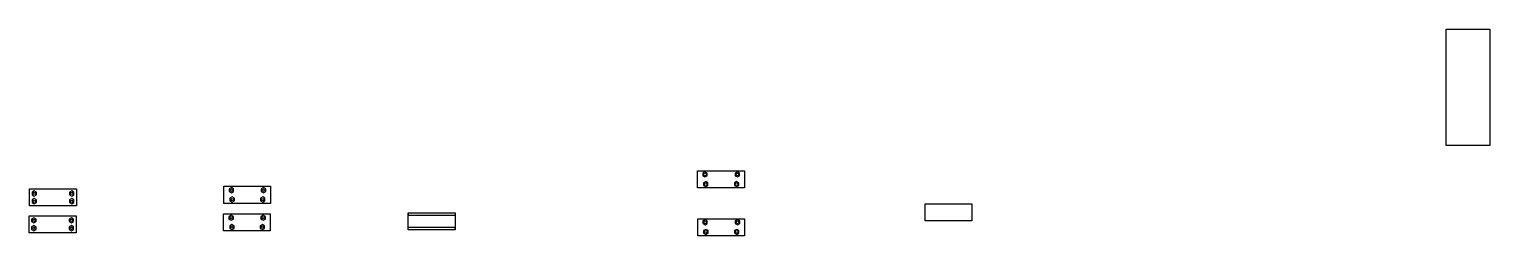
# Model space of a CAD drawing. Header units: millimetres. Extents: x 4 to 1875, y 7 to 273.
import ezdxf

# ---------------------------------------------------------------- set-up
doc = ezdxf.new("R2010")
doc.units = ezdxf.units.MM

msp = doc.modelspace()

# ---------------------------------------------------------------- linework, layer by layer
for p, q in [((64.9, 51.6), (64.9, 45.6)), ((489.9, 36.8), (489.9, 33.8)), ((489.9, 33.8), (549.9, 33.8)), ((64.4, 17), (64.4, 11)), ((549.9, 17.8), (489.9, 17.8)), ((549.9, 14.8), (549.9, 17.8))]:
    msp.add_line(p, q)
for points in [[(1819.8, 272.6), (1875.5, 272.6), (1875.5, 123), (1819.8, 123)], [(860.6, 90.6), (920.6, 90.6), (920.6, 68.6), (860.6, 68.6)], [(872.9, 87.7), (870.1, 89.3), (867.2, 87.7), (867.2, 84.4), (870.1, 82.8), (872.9, 84.4)], [(873.9, 75.2), (871.1, 76.8), (868.2, 75.2), (868.2, 71.9), (871.1, 70.3), (873.9, 71.9)], [(913.4, 75.2), (910.6, 76.8), (907.7, 75.2), (907.7, 71.9), (910.6, 70.3), (913.4, 71.9)], [(914.4, 87.7), (911.6, 89.3), (908.7, 87.7), (908.7, 84.4), (911.6, 82.8), (914.4, 84.4)], [(4.9, 67.6), (64.9, 67.6), (64.9, 45.6), (4.9, 45.6)], [(13.7, 63.2), (10.9, 64.9), (8, 63.2), (8, 59.9), (10.9, 58.3), (13.7, 59.9)], [(61.7, 63.2), (58.9, 64.9), (56, 63.2), (56, 59.9), (58.9, 58.3), (61.7, 59.9)], [(253.5, 70.8), (313.5, 70.8), (313.5, 48.8), (253.5, 48.8)], [(266.3, 67.4), (263.5, 69.1), (260.6, 67.4), (260.6, 64.1), (263.5, 62.5), (266.3, 64.1)], [(267.3, 55.4), (264.5, 57.1), (261.6, 55.4), (261.6, 52.1), (264.5, 50.5), (267.3, 52.1)], [(306.3, 55.4), (303.5, 57.1), (300.6, 55.4), (300.6, 52.1), (303.5, 50.5), (306.3, 52.1)], [(307.3, 67.4), (304.5, 69.1), (301.6, 67.4), (301.6, 64.1), (304.5, 62.5), (307.3, 64.1)], [(13.7, 53.2), (10.9, 54.9), (8, 53.2), (8, 49.9), (10.9, 48.3), (13.7, 49.9)], [(61.7, 53.2), (58.9, 54.9), (56, 53.2), (56, 49.9), (58.9, 48.3), (61.7, 49.9)], [(1152, 48.3), (1212, 48.3), (1212, 26.3), (1152, 26.3)], [(4.4, 33), (64.4, 33), (64.4, 11), (4.4, 11)], [(13.2, 28.7), (10.4, 30.3), (7.5, 28.7), (7.5, 25.4), (10.4, 23.7), (13.2, 25.4)], [(13.2, 18.7), (10.4, 20.3), (7.5, 18.7), (7.5, 15.4), (10.4, 13.7), (13.2, 15.4)], [(61.2, 28.7), (58.4, 30.3), (55.5, 28.7), (55.5, 25.4), (58.4, 23.7), (61.2, 25.4)], [(61.2, 18.7), (58.4, 20.3), (55.5, 18.7), (55.5, 15.4), (58.4, 13.7), (61.2, 15.4)], [(253.1, 35.4), (313.1, 35.4), (313.1, 13.4), (253.1, 13.4)], [(266, 32), (263.1, 33.7), (260.3, 32), (260.3, 28.7), (263.1, 27.1), (266, 28.7)], [(267, 20), (264.1, 21.7), (261.3, 20), (261.3, 16.7), (264.1, 15.1), (267, 16.7)], [(306, 20), (303.1, 21.7), (300.3, 20), (300.3, 16.7), (303.1, 15.1), (306, 16.7)], [(307, 32), (304.1, 33.7), (301.3, 32), (301.3, 28.7), (304.1, 27.1), (307, 28.7)], [(489.9, 36.8), (549.9, 36.8), (549.9, 14.8), (489.9, 14.8)], [(860.8, 29.1), (920.8, 29.1), (920.8, 7.1), (860.8, 7.1)], [(873.1, 26.3), (870.3, 27.9), (867.4, 26.3), (867.4, 23), (870.3, 21.3), (873.1, 23)], [(914.6, 26.3), (911.8, 27.9), (908.9, 26.3), (908.9, 23), (911.8, 21.3), (914.6, 23)], [(874.1, 13.8), (871.3, 15.4), (868.4, 13.8), (868.4, 10.5), (871.3, 8.8), (874.1, 10.5)], [(913.6, 13.8), (910.8, 15.4), (907.9, 13.8), (907.9, 10.5), (910.8, 8.8), (913.6, 10.5)]]:
    msp.add_lwpolyline(points, close=True)
for centre, radius in [((870.1, 86.1), 1.85), ((871.1, 73.6), 1.85), ((910.6, 73.6), 1.85), ((911.6, 86.1), 1.85), ((10.9, 61.6), 1.5), ((58.9, 61.6), 1.5), ((263.5, 65.8), 1.5), ((304.5, 65.8), 1.5), ((10.9, 51.6), 1.5), ((58.9, 51.6), 1.5), ((264.5, 53.8), 1.5), ((303.5, 53.8), 1.5), ((10.4, 27), 1.5), ((58.4, 27), 1.5), ((263.1, 30.4), 1.5), ((264.1, 18.4), 1.5), ((303.1, 18.4), 1.5), ((304.1, 30.4), 1.5), ((870.3, 24.6), 1.85), ((911.8, 24.6), 1.85), ((10.4, 17), 1.5), ((58.4, 17), 1.5), ((871.3, 12.1), 1.85), ((910.8, 12.1), 1.85)]:
    msp.add_circle(centre, radius)

doc.saveas('drawing.dxf')
